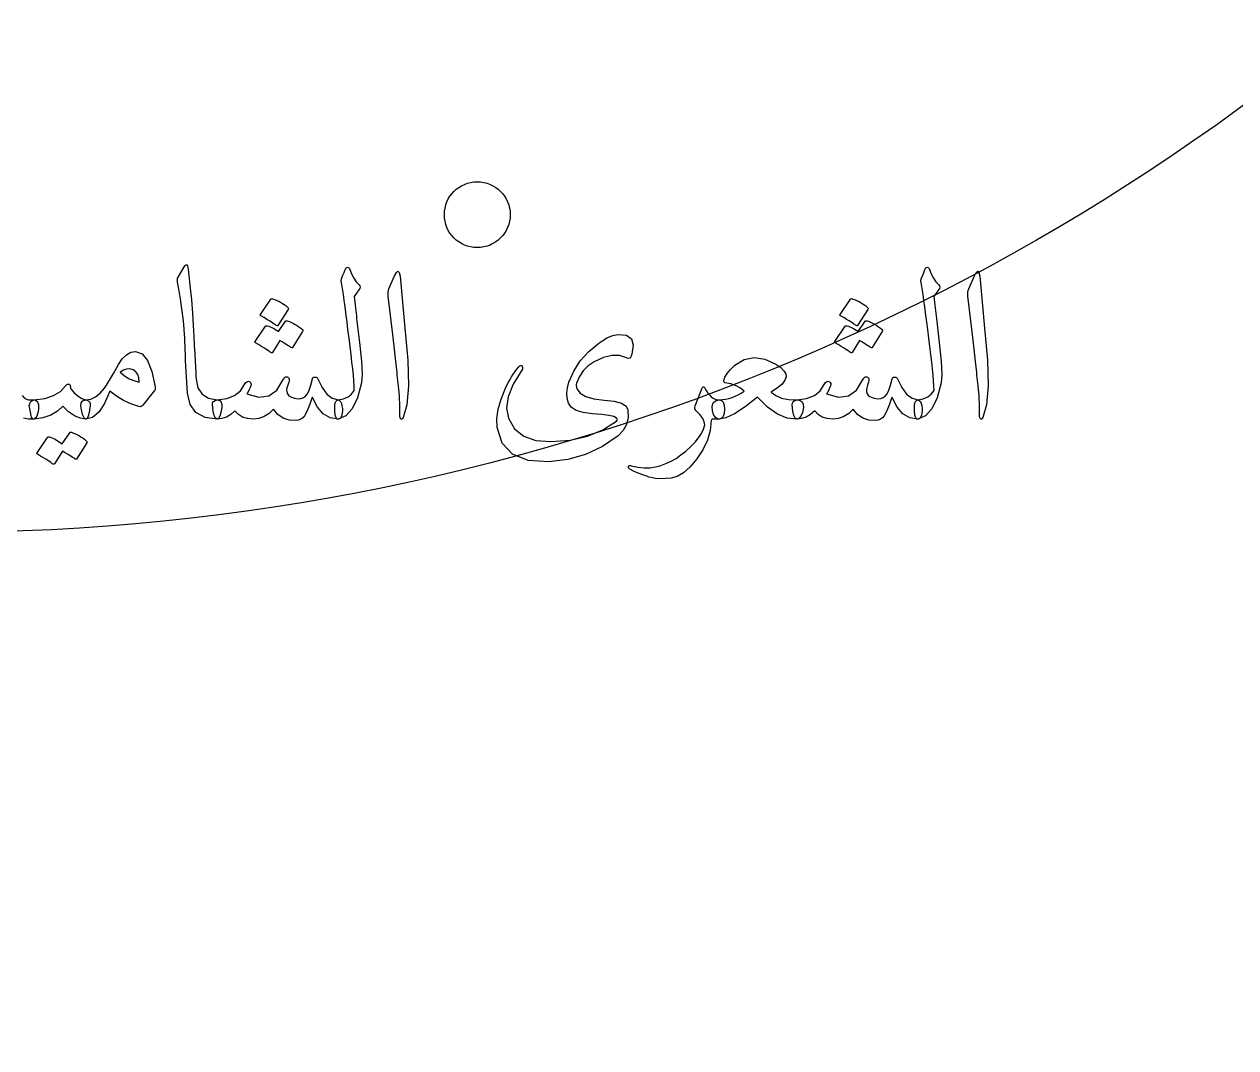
# Model space of a CAD drawing. Header units: millimetres. Extents: x -91 to 91, y -91 to 118.
# Drawn here: x 2.1 to 31.52, y -66.12 to -41.26 of the extents above; entities that cross this region are included whole.
import ezdxf

# ---------------------------------------------------------------- set-up
doc = ezdxf.new("R2010")
doc.units = ezdxf.units.MM
doc.layers.add('ENGRAVE', color=7, linetype='Continuous')
doc.layers.add('TEXT', color=5, linetype='Continuous')

msp = doc.modelspace()

# ---------------------------------------------------------------- linework, layer by layer
at = {"layer": 'ENGRAVE'}
for centre, radius in [((0, 0), 90.5359), ((0, 0), 88.1535), ((0, 0), 83.7291), ((0, 0), 81.9), ((0, 0), 53.6109), ((13.1015, -45.8889), 0.8)]:
    msp.add_circle(centre, radius, dxfattribs=at)
at = {"layer": 'TEXT'}
for points in [[(6.0028, -47.134), (6.0128, -47.1185), (6.0221, -47.1081), (6.0308, -47.103), (6.0389, -47.103), (6.0512, -47.1098), (6.0622, -47.1301), (6.0719, -47.164), (6.0803, -47.2115), (6.1229, -47.5973), (6.1578, -47.9541), (6.1849, -48.2819), (6.2042, -48.5806), (6.2167, -48.836), (6.2281, -49.0649), (6.2386, -49.2674), (6.2482, -49.4434), (6.2564, -49.5929), (6.263, -49.7159), (6.268, -49.8125), (6.2714, -49.8825), (6.3173, -50.0924), (6.4187, -50.2468), (6.5756, -50.3456), (6.7881, -50.3888), (6.8471, -50.4043), (6.8849, -50.4405), (6.9014, -50.4973), (6.8966, -50.5748), (6.8723, -50.6969), (6.8462, -50.7841), (6.8181, -50.8364), (6.7881, -50.8538), (6.489, -50.8144), (6.2688, -50.6962), (6.1274, -50.4993), (6.0648, -50.2235), (6.0549, -50.0916), (6.046, -49.9594), (6.0381, -49.8268), (6.0312, -49.6939), (6.0249, -49.5607), (6.0189, -49.4272), (6.0133, -49.2934), (6.0079, -49.1592), (5.9982, -48.9033), (5.9847, -48.6729), (5.9672, -48.468), (5.9459, -48.2887), (5.9207, -48.1164), (5.8917, -47.9328), (5.8587, -47.738), (5.8219, -47.5318), (5.8171, -47.4947), (5.8181, -47.4607), (5.8248, -47.4301), (5.8374, -47.4026)], [(9.8053, -47.444), (9.8401, -47.3597), (9.8673, -47.2928), (9.8866, -47.2434), (9.8983, -47.2115), (9.9073, -47.1911), (9.9189, -47.1766), (9.9331, -47.1679), (9.9499, -47.165), (9.969, -47.1682), (9.9848, -47.1779), (9.9974, -47.194), (10.0068, -47.2166), (10.0497, -47.3274), (10.101, -47.4272), (10.1608, -47.516), (10.2289, -47.5938), (10.248, -47.6186), (10.2535, -47.6467), (10.2454, -47.6781), (10.2237, -47.7126), (10.1101, -47.8728), (10.1178, -47.9445), (10.1256, -48.0148), (10.1333, -48.084), (10.1411, -48.1518), (10.1488, -48.2183), (10.1566, -48.2835), (10.1643, -48.3474), (10.1721, -48.4101), (10.2434, -48.99), (10.287, -49.4434), (10.3029, -49.7702), (10.2909, -49.9704), (10.1934, -50.3336), (10.0662, -50.602), (9.9092, -50.7753), (9.7226, -50.8538), (9.7174, -50.8538), (9.7123, -50.8538), (9.7071, -50.8538), (9.7019, -50.8538), (9.6713, -50.8248), (9.6516, -50.7582), (9.6428, -50.6543), (9.6451, -50.5128), (9.6499, -50.4605), (9.6645, -50.4224), (9.6887, -50.3985), (9.7226, -50.3888), (9.8537, -50.3627), (9.9628, -50.3152), (10.05, -50.2464), (10.1153, -50.1563), (10.1109, -50.0482), (10.103, -49.9251), (10.0915, -49.7873), (10.0765, -49.6345), (10.0583, -49.4676), (10.0371, -49.2871), (10.0131, -49.093), (9.9861, -48.8854), (9.9612, -48.6813), (9.9383, -48.4979), (9.9173, -48.3352), (9.8983, -48.1931), (9.8818, -48.0717), (9.8686, -47.9709), (9.8585, -47.8909), (9.8518, -47.8314), (9.8001, -47.537), (9.7985, -47.5079), (9.7988, -47.4827), (9.8011, -47.4614), (9.8053, -47.444)], [(11.0865, -47.3923), (11.1359, -47.2967), (11.1757, -47.2631), (11.2057, -47.2915), (11.226, -47.382), (11.3449, -48.6477), (11.4156, -49.4246), (11.4314, -50.0453), (11.3923, -50.5096), (11.2984, -50.8176), (11.2813, -50.8428), (11.2661, -50.8564), (11.2528, -50.8583), (11.2415, -50.8486), (11.2325, -50.8335), (11.226, -50.8138), (11.2222, -50.7896), (11.2209, -50.7608), (11.2209, -50.537), (11.2105, -50.2997), (11.1899, -50.0488), (11.1589, -49.7844), (11.1521, -49.7153), (11.1318, -49.5286), (11.0978, -49.2244), (11.0504, -48.8027), (10.9367, -47.8676), (10.9341, -47.8179), (10.9367, -47.772), (10.9445, -47.73), (10.9574, -47.6919)], [(23.8838, -47.444), (23.9187, -47.3597), (23.9458, -47.2928), (23.9652, -47.2434), (23.9768, -47.2115), (23.9859, -47.1911), (23.9975, -47.1766), (24.0117, -47.1679), (24.0285, -47.165), (24.0476, -47.1682), (24.0634, -47.1779), (24.076, -47.194), (24.0853, -47.2166), (24.1283, -47.3274), (24.1796, -47.4272), (24.2394, -47.516), (24.3075, -47.5938), (24.3265, -47.6186), (24.332, -47.6467), (24.324, -47.6781), (24.3023, -47.7126), (24.1887, -47.8728), (24.1964, -47.9445), (24.2042, -48.0148), (24.2119, -48.084), (24.2197, -48.1518), (24.2274, -48.2183), (24.2352, -48.2835), (24.2429, -48.3474), (24.2507, -48.4101), (24.322, -48.99), (24.3656, -49.4434), (24.3814, -49.7702), (24.3695, -49.9704), (24.272, -50.3336), (24.1448, -50.602), (23.9878, -50.7753), (23.8012, -50.8538), (23.796, -50.8538), (23.7908, -50.8538), (23.7857, -50.8538), (23.7805, -50.8538), (23.7498, -50.8248), (23.7301, -50.7582), (23.7214, -50.6543), (23.7237, -50.5128), (23.7285, -50.4605), (23.7431, -50.4224), (23.7673, -50.3985), (23.8012, -50.3888), (23.9323, -50.3627), (24.0414, -50.3152), (24.1286, -50.2464), (24.1938, -50.1563), (24.1895, -50.0482), (24.1816, -49.9251), (24.1701, -49.7873), (24.1551, -49.6345), (24.1368, -49.4676), (24.1157, -49.2871), (24.0916, -49.093), (24.0647, -48.8854), (24.0398, -48.6813), (24.0169, -48.4979), (23.9959, -48.3352), (23.9768, -48.1931), (23.9604, -48.0717), (23.9471, -47.9709), (23.9371, -47.8909), (23.9303, -47.8314), (23.8787, -47.537), (23.8771, -47.5079), (23.8774, -47.4827), (23.8796, -47.4614), (23.8838, -47.444)], [(25.1651, -47.3923), (25.2145, -47.2967), (25.2542, -47.2631), (25.2843, -47.2915), (25.3046, -47.382), (25.4234, -48.6477), (25.4942, -49.4246), (25.51, -50.0453), (25.4709, -50.5096), (25.377, -50.8176), (25.3598, -50.8428), (25.3447, -50.8564), (25.3314, -50.8583), (25.3201, -50.8486), (25.3111, -50.8335), (25.3046, -50.8138), (25.3007, -50.7896), (25.2995, -50.7608), (25.2995, -50.537), (25.2891, -50.2997), (25.2685, -50.0488), (25.2375, -49.7844), (25.2307, -49.7153), (25.2103, -49.5286), (25.1764, -49.2244), (25.129, -48.8027), (25.0153, -47.8676), (25.0127, -47.8179), (25.0153, -47.772), (25.023, -47.73), (25.036, -47.6919)], [(8.09, -47.9399), (8.0965, -47.9335), (8.1055, -47.9296), (8.1171, -47.9283), (8.1313, -47.9296), (8.1822, -47.9487), (8.2314, -47.9696), (8.2791, -47.9926), (8.3251, -48.0174), (8.3698, -48.0446), (8.4136, -48.0743), (8.4563, -48.1066), (8.4982, -48.1414), (8.5085, -48.154), (8.5137, -48.166), (8.5137, -48.1773), (8.5085, -48.1879), (8.2605, -48.5806), (8.2515, -48.5877), (8.2398, -48.5883), (8.2256, -48.5825), (8.2088, -48.5702), (8.1943, -48.5599), (8.1714, -48.5444), (8.1401, -48.5237), (8.1003, -48.4979), (8.0516, -48.4669), (7.9931, -48.4307), (7.925, -48.3894), (7.8472, -48.3429), (7.8368, -48.3352), (7.8317, -48.3274), (7.8317, -48.3197), (7.8368, -48.3119)], [(22.1686, -47.9399), (22.175, -47.9335), (22.1841, -47.9296), (22.1957, -47.9283), (22.2099, -47.9296), (22.2608, -47.9487), (22.31, -47.9696), (22.3576, -47.9926), (22.4037, -48.0174), (22.4484, -48.0446), (22.4921, -48.0743), (22.5349, -48.1066), (22.5767, -48.1414), (22.5871, -48.154), (22.5922, -48.166), (22.5922, -48.1773), (22.5871, -48.1879), (22.3391, -48.5806), (22.33, -48.5877), (22.3184, -48.5883), (22.3042, -48.5825), (22.2874, -48.5702), (22.2729, -48.5599), (22.25, -48.5444), (22.2186, -48.5237), (22.1789, -48.4979), (22.1302, -48.4669), (22.0717, -48.4307), (22.0036, -48.3894), (21.9258, -48.3429), (21.9154, -48.3352), (21.9103, -48.3274), (21.9103, -48.3197), (21.9154, -48.3119)], [(8.4465, -48.4772), (8.4529, -48.4708), (8.462, -48.4669), (8.4736, -48.4656), (8.4878, -48.4669), (8.5387, -48.486), (8.5879, -48.507), (8.6355, -48.5299), (8.6816, -48.5547), (8.7263, -48.5819), (8.77, -48.6116), (8.8128, -48.6439), (8.8546, -48.6787), (8.8627, -48.6894), (8.8663, -48.7007), (8.8653, -48.7126), (8.8598, -48.7252), (8.6118, -49.1179), (8.605, -49.1231), (8.595, -49.1231), (8.5818, -49.1179), (8.5653, -49.1076), (8.5545, -49.1005), (8.5375, -49.0895), (8.5145, -49.0746), (8.4852, -49.0559), (8.4499, -49.0336), (8.4084, -49.0081), (8.3608, -48.9794), (8.307, -48.9474), (8.1262, -49.2367), (8.1171, -49.2438), (8.1055, -49.2445), (8.0913, -49.2387), (8.0745, -49.2264), (8.06, -49.216), (8.037, -49.2006), (8.0057, -49.1799), (7.966, -49.1541), (7.9173, -49.1231), (7.8588, -49.0869), (7.7907, -49.0456), (7.7129, -48.9991), (7.7048, -48.9913), (7.7012, -48.9836), (7.7022, -48.9758), (7.7077, -48.9681), (7.9608, -48.5961), (7.9673, -48.5896), (7.9763, -48.5857), (7.988, -48.5845), (8.0022, -48.5857), (8.0382, -48.5991), (8.0739, -48.6135), (8.1092, -48.6288), (8.1443, -48.6452), (8.1786, -48.6628), (8.2121, -48.682), (8.2445, -48.7028), (8.276, -48.7252)], [(22.5251, -48.4772), (22.5315, -48.4708), (22.5406, -48.4669), (22.5522, -48.4656), (22.5664, -48.4669), (22.6173, -48.486), (22.6665, -48.507), (22.7141, -48.5299), (22.7601, -48.5547), (22.8049, -48.5819), (22.8486, -48.6116), (22.8914, -48.6439), (22.9332, -48.6787), (22.9413, -48.6894), (22.9448, -48.7007), (22.9439, -48.7126), (22.9384, -48.7252), (22.6904, -49.1179), (22.6836, -49.1231), (22.6736, -49.1231), (22.6604, -49.1179), (22.6439, -49.1076), (22.6331, -49.1005), (22.6161, -49.0895), (22.593, -49.0746), (22.5638, -49.0559), (22.5285, -49.0336), (22.487, -49.0081), (22.4393, -48.9794), (22.3856, -48.9474), (22.2047, -49.2367), (22.1957, -49.2438), (22.1841, -49.2445), (22.1699, -49.2387), (22.1531, -49.2264), (22.1386, -49.216), (22.1156, -49.2006), (22.0843, -49.1799), (22.0446, -49.1541), (21.9958, -49.1231), (21.9374, -49.0869), (21.8693, -49.0456), (21.7914, -48.9991), (21.7834, -48.9913), (21.7798, -48.9836), (21.7808, -48.9758), (21.7863, -48.9681), (22.0394, -48.5961), (22.0459, -48.5896), (22.0549, -48.5857), (22.0665, -48.5845), (22.0808, -48.5857), (22.1168, -48.5991), (22.1524, -48.6135), (22.1878, -48.6288), (22.2228, -48.6452), (22.2572, -48.6628), (22.2906, -48.682), (22.3231, -48.7028), (22.3546, -48.7252)], [(16.7231, -49.3659), (16.5559, -49.31), (16.3692, -49.3078), (16.1632, -49.3591), (15.9378, -49.464), (15.7948, -49.5641), (15.6756, -49.6836), (15.5804, -49.8225), (15.509, -49.9807), (15.5019, -50.0123), (15.5013, -50.0453), (15.5071, -50.0795), (15.5194, -50.115), (15.6014, -50.2254), (15.7389, -50.3088), (15.932, -50.3649), (16.1807, -50.394), (16.4261, -50.4202), (16.6043, -50.4676), (16.7154, -50.5364), (16.7593, -50.6265), (16.7642, -50.8151), (16.727, -50.983), (16.6479, -51.1302), (16.5268, -51.2568), (16.1422, -51.5193), (15.7325, -51.7127), (15.2975, -51.8371), (14.8374, -51.8923), (14.335, -51.8574), (13.9591, -51.7063), (13.7098, -51.4389), (13.5871, -51.0553), (13.58, -50.8448), (13.6104, -50.6162), (13.6782, -50.3695), (13.7834, -50.1047), (13.8201, -50.0311), (13.8577, -49.96), (13.8963, -49.8916), (13.9358, -49.8257), (13.9767, -49.7621), (14.0192, -49.7004), (14.0632, -49.6407), (14.1089, -49.5829), (14.1335, -49.559), (14.1554, -49.5493), (14.1748, -49.5538), (14.1916, -49.5725), (14.2009, -49.5958), (14.2032, -49.619), (14.1984, -49.6423), (14.1864, -49.6655), (13.9739, -50.0078), (13.848, -50.3165), (13.8086, -50.5916), (13.8558, -50.8331), (14.0075, -51.0876), (14.2303, -51.2671), (14.5242, -51.3718), (14.8891, -51.4015), (15.3566, -51.3643), (15.7777, -51.2684), (16.1523, -51.1138), (16.4803, -50.9003), (16.5, -50.8822), (16.5074, -50.8641), (16.5026, -50.8461), (16.4855, -50.828), (16.4161, -50.7944), (16.2956, -50.766), (16.1242, -50.7427), (15.9017, -50.7247), (15.6753, -50.6969), (15.5026, -50.6446), (15.3834, -50.5677), (15.3179, -50.4663), (15.2875, -50.3472), (15.2791, -50.2222), (15.2927, -50.0914), (15.3282, -49.9549), (15.4435, -49.6865), (15.6033, -49.4395), (15.8077, -49.2138), (16.0567, -49.0094), (16.1229, -48.961), (16.1871, -48.919), (16.2494, -48.8835), (16.3098, -48.8544), (16.368, -48.8315), (16.4235, -48.8144), (16.4764, -48.8031), (16.5268, -48.7976), (16.7238, -48.816), (16.8446, -48.9022), (16.8891, -49.0562), (16.8575, -49.278), (16.8336, -49.3378), (16.8032, -49.3723), (16.7664, -49.3817), (16.7231, -49.3659)], [(4.799, -49.2109), (4.9607, -49.2684), (5.0948, -49.4305), (5.201, -49.6972), (5.2795, -50.0685), (5.2824, -50.0953), (5.2807, -50.1189), (5.2746, -50.1392), (5.264, -50.1563), (4.9798, -50.5128), (4.9601, -50.5345), (4.9372, -50.5477), (4.911, -50.5525), (4.8816, -50.549), (4.6885, -50.4831), (4.5071, -50.3992), (4.3372, -50.2971), (4.179, -50.177), (4.0515, -50.4731), (3.9116, -50.6846), (3.7595, -50.8115), (3.5952, -50.8538), (3.5768, -50.847), (3.5577, -50.8267), (3.538, -50.7928), (3.5177, -50.7453), (3.4864, -50.6278), (3.4751, -50.5335), (3.4838, -50.4625), (3.5125, -50.4147), (3.5293, -50.4034), (3.5487, -50.3953), (3.5706, -50.3904), (3.5952, -50.3888), (3.7127, -50.3688), (3.8277, -50.3139), (3.9401, -50.2242), (4.0498, -50.0995), (4.098, -50.0272), (4.17, -49.9084), (4.2659, -49.743), (4.3857, -49.5312), (4.4793, -49.3911), (4.5794, -49.291), (4.686, -49.2309), (4.799, -49.2109)], [(20.8666, -50.3888), (20.9422, -50.4001), (20.9932, -50.434), (21.0197, -50.4905), (21.0216, -50.5697), (20.9964, -50.692), (20.9622, -50.7802), (20.9189, -50.8341), (20.8666, -50.8538), (20.6287, -50.8322), (20.39, -50.7363), (20.1508, -50.5661), (19.9108, -50.3217), (19.6083, -50.5564), (19.3516, -50.7234), (19.1407, -50.8225), (18.9757, -50.8538), (18.9211, -50.8415), (18.8763, -50.8047), (18.8411, -50.7434), (18.8156, -50.6575), (18.8081, -50.5438), (18.8323, -50.4612), (18.8882, -50.4095), (18.9757, -50.3888), (19.0553, -50.3811), (19.1339, -50.3682), (19.2116, -50.3501), (19.2883, -50.3268), (19.364, -50.2981), (19.4388, -50.2635), (19.5125, -50.2232), (19.5854, -50.177), (19.4959, -50.104), (19.3877, -50.0453), (19.2608, -50.0007), (19.1152, -49.9704), (19.102, -49.9649), (19.0933, -49.9536), (19.0891, -49.9364), (19.0894, -49.9135), (19.1139, -49.8344), (19.1669, -49.7469), (19.2482, -49.651), (19.358, -49.5467), (19.587, -49.4095), (19.8295, -49.3594), (20.0855, -49.3966), (20.3552, -49.5209), (20.4695, -49.6003), (20.5489, -49.6784), (20.5935, -49.7553), (20.6031, -49.8309), (20.5747, -49.9122), (20.505, -50.0014), (20.3939, -50.0982), (20.2415, -50.2028), (20.3503, -50.2842), (20.4908, -50.3423), (20.6629, -50.3772), (20.8666, -50.3888)], [(4.427, -49.7172), (4.5239, -49.7979), (4.6336, -49.8644), (4.7564, -49.9167), (4.892, -49.9549), (4.8845, -49.8531), (4.8571, -49.7702), (4.8096, -49.7059), (4.7421, -49.6604), (4.6643, -49.6368), (4.5859, -49.6384), (4.5067, -49.6652), (4.427, -49.7172)], [(3.5952, -50.3888), (3.6362, -50.4021), (3.6662, -50.416), (3.6853, -50.4305), (3.6934, -50.4457), (3.6972, -50.4689), (3.6985, -50.4973), (3.6972, -50.5309), (3.6934, -50.5697), (3.6737, -50.694), (3.6507, -50.7828), (3.6246, -50.8361), (3.5952, -50.8538), (3.4557, -50.8341), (3.3162, -50.775), (3.1767, -50.6765), (3.0372, -50.5387), (2.9042, -50.6649), (2.7427, -50.7595), (2.5529, -50.8225), (2.3346, -50.8538), (2.311, -50.849), (2.292, -50.8344), (2.2774, -50.8102), (2.2674, -50.7763), (2.2261, -50.5593), (2.2216, -50.5351), (2.2235, -50.509), (2.2319, -50.4809), (2.2467, -50.4508), (2.2639, -50.4276), (2.2842, -50.4095), (2.3078, -50.3966), (2.3346, -50.3888), (2.5955, -50.3501), (2.8099, -50.2803), (2.9778, -50.1796), (3.0992, -50.0478), (3.1134, -50.0298), (3.1302, -50.0168), (3.1496, -50.0091), (3.1715, -50.0065), (3.1919, -50.0094), (3.2064, -50.0181), (3.2151, -50.0327), (3.218, -50.053), (3.2187, -50.0724), (3.2206, -50.0892), (3.2239, -50.1034), (3.2284, -50.115), (3.3152, -50.2193), (3.4053, -50.2997), (3.4986, -50.3562), (3.5952, -50.3888)], [(7.4494, -50.0168), (7.4655, -49.9888), (7.4829, -49.9665), (7.5017, -49.95), (7.5217, -49.9394), (7.5417, -49.9352), (7.5604, -49.9381), (7.5779, -49.9481), (7.594, -49.9652), (7.6053, -49.9881), (7.6082, -50.0156), (7.6027, -50.0475), (7.5889, -50.084), (7.5787, -50.1024), (7.5688, -50.1215), (7.5593, -50.1412), (7.5501, -50.1615), (7.5406, -50.1822), (7.5301, -50.2028), (7.5186, -50.2235), (7.5062, -50.2442), (7.7952, -50.3181), (8.037, -50.2868), (8.2318, -50.1502), (8.3793, -49.9084), (8.3951, -49.8803), (8.4116, -49.858), (8.4287, -49.8415), (8.4465, -49.8309), (8.4665, -49.8263), (8.4852, -49.8283), (8.5027, -49.8367), (8.5188, -49.8515), (8.5308, -49.8715), (8.5356, -49.8954), (8.5333, -49.9232), (8.524, -49.9549), (8.4975, -50.0314), (8.4801, -50.0956), (8.4717, -50.1476), (8.4723, -50.1873), (8.4901, -50.2439), (8.5279, -50.2894), (8.5857, -50.3239), (8.6635, -50.3475), (8.7481, -50.3578), (8.8211, -50.3527), (8.8824, -50.332), (8.9321, -50.2958), (8.9754, -50.2367), (9.0174, -50.1473), (9.0581, -50.0275), (9.0975, -49.8774), (9.1033, -49.8593), (9.1155, -49.8464), (9.1343, -49.8386), (9.1595, -49.836), (9.1853, -49.8386), (9.206, -49.8464), (9.2215, -49.8593), (9.2318, -49.8774), (9.3325, -50.0895), (9.4488, -50.2455), (9.5805, -50.3452), (9.7278, -50.3888), (9.7584, -50.4018), (9.7833, -50.4302), (9.8024, -50.4741), (9.8156, -50.5335), (9.825, -50.5978), (9.8272, -50.6562), (9.8224, -50.7088), (9.8104, -50.7557), (9.7936, -50.7986), (9.7743, -50.8293), (9.7523, -50.8477), (9.7278, -50.8538), (9.5302, -50.8218), (9.361, -50.7259), (9.2202, -50.5661), (9.1078, -50.3423), (9.1023, -50.3307), (9.0962, -50.3268), (9.0894, -50.3307), (9.082, -50.3423), (9.0342, -50.4893), (8.989, -50.6097), (8.9463, -50.7037), (8.9063, -50.7712), (8.8627, -50.8193), (8.8146, -50.8551), (8.762, -50.8787), (8.7048, -50.89), (8.5327, -50.8787), (8.3832, -50.8293), (8.2563, -50.7418), (8.152, -50.6162), (8.0454, -50.7201), (7.9273, -50.7944), (7.7975, -50.839), (7.656, -50.8538), (7.5201, -50.8412), (7.4016, -50.8034), (7.3005, -50.7405), (7.2169, -50.6523), (7.1145, -50.7405), (7.0089, -50.8034), (6.9001, -50.8412), (6.7881, -50.8538), (6.7438, -50.8322), (6.7093, -50.7673), (6.6844, -50.6591), (6.6692, -50.5077), (6.6747, -50.4615), (6.6964, -50.4263), (6.7341, -50.4021), (6.7881, -50.3888), (7.0212, -50.352), (7.2091, -50.2778), (7.3518, -50.166), (7.4494, -50.0168)], [(21.5279, -50.0168), (21.5441, -49.9888), (21.5615, -49.9665), (21.5803, -49.95), (21.6003, -49.9394), (21.6203, -49.9352), (21.639, -49.9381), (21.6565, -49.9481), (21.6726, -49.9652), (21.6839, -49.9881), (21.6868, -50.0156), (21.6813, -50.0475), (21.6674, -50.084), (21.6573, -50.1024), (21.6474, -50.1215), (21.6379, -50.1412), (21.6287, -50.1615), (21.6192, -50.1822), (21.6087, -50.2028), (21.5972, -50.2235), (21.5848, -50.2442), (21.8738, -50.3181), (22.1156, -50.2868), (22.3103, -50.1502), (22.4579, -49.9084), (22.4737, -49.8803), (22.4902, -49.858), (22.5073, -49.8415), (22.5251, -49.8309), (22.5451, -49.8263), (22.5638, -49.8283), (22.5813, -49.8367), (22.5974, -49.8515), (22.6093, -49.8715), (22.6142, -49.8954), (22.6119, -49.9232), (22.6026, -49.9549), (22.5761, -50.0314), (22.5587, -50.0956), (22.5503, -50.1476), (22.5509, -50.1873), (22.5687, -50.2439), (22.6064, -50.2894), (22.6642, -50.3239), (22.7421, -50.3475), (22.8267, -50.3578), (22.8996, -50.3527), (22.961, -50.332), (23.0107, -50.2958), (23.054, -50.2367), (23.096, -50.1473), (23.1366, -50.0275), (23.176, -49.8774), (23.1819, -49.8593), (23.1941, -49.8464), (23.2129, -49.8386), (23.238, -49.836), (23.2639, -49.8386), (23.2845, -49.8464), (23.3, -49.8593), (23.3104, -49.8774), (23.4111, -50.0895), (23.5274, -50.2455), (23.6591, -50.3452), (23.8063, -50.3888), (23.837, -50.4018), (23.8619, -50.4302), (23.8809, -50.4741), (23.8942, -50.5335), (23.9035, -50.5978), (23.9058, -50.6562), (23.901, -50.7088), (23.889, -50.7557), (23.8722, -50.7986), (23.8528, -50.8293), (23.8309, -50.8477), (23.8063, -50.8538), (23.6087, -50.8218), (23.4395, -50.7259), (23.2987, -50.5661), (23.1864, -50.3423), (23.1809, -50.3307), (23.1748, -50.3268), (23.168, -50.3307), (23.1605, -50.3423), (23.1128, -50.4893), (23.0675, -50.6097), (23.0249, -50.7037), (22.9849, -50.7712), (22.9413, -50.8193), (22.8932, -50.8551), (22.8405, -50.8787), (22.7834, -50.89), (22.6113, -50.8787), (22.4618, -50.8293), (22.3349, -50.7418), (22.2306, -50.6162), (22.124, -50.7201), (22.0058, -50.7944), (21.876, -50.839), (21.7346, -50.8538), (21.5987, -50.8412), (21.4802, -50.8034), (21.3791, -50.7405), (21.2955, -50.6523), (21.1931, -50.7405), (21.0875, -50.8034), (20.9787, -50.8412), (20.8666, -50.8538), (20.8224, -50.8322), (20.7878, -50.7673), (20.763, -50.6591), (20.7478, -50.5077), (20.7533, -50.4615), (20.7749, -50.4263), (20.8127, -50.4021), (20.8666, -50.3888), (21.0998, -50.352), (21.2877, -50.2778), (21.4304, -50.166), (21.5279, -50.0168)], [(18.3919, -50.5335), (18.5521, -50.1202), (18.5698, -50.0872), (18.5869, -50.0711), (18.6034, -50.0717), (18.6192, -50.0892), (18.6625, -50.1615), (18.7045, -50.2235), (18.7452, -50.2752), (18.7846, -50.3165), (18.8278, -50.3481), (18.875, -50.3708), (18.926, -50.3843), (18.9809, -50.3888), (19.0351, -50.403), (19.0739, -50.4457), (19.0971, -50.5167), (19.1049, -50.6162), (19.0971, -50.7163), (19.0739, -50.7892), (19.0351, -50.8351), (18.9809, -50.8538), (18.9392, -50.8558), (18.8969, -50.8564), (18.854, -50.8558), (18.8104, -50.8538), (18.803, -50.8558), (18.7962, -50.8616), (18.79, -50.8713), (18.7846, -50.8848), (18.7568, -51.1293), (18.689, -51.3666), (18.5811, -51.5968), (18.4332, -51.8199), (18.2682, -52.014), (18.109, -52.1571), (17.9557, -52.2491), (17.8081, -52.2901), (17.6693, -52.3007), (17.542, -52.3017), (17.4264, -52.293), (17.3225, -52.2746), (17.2716, -52.2604), (17.2172, -52.2436), (17.1592, -52.2242), (17.0977, -52.2023), (17.033, -52.1771), (16.9653, -52.148), (16.8948, -52.1151), (16.8213, -52.0783), (16.8029, -52.0699), (16.789, -52.0602), (16.7797, -52.0492), (16.7748, -52.0369), (16.7716, -52.0205), (16.7722, -52.0072), (16.7767, -51.9972), (16.7851, -51.9904), (16.7961, -51.9843), (16.8084, -51.9814), (16.822, -51.9817), (16.8368, -51.9853), (16.9995, -52.0182), (17.152, -52.0343), (17.294, -52.0337), (17.4258, -52.0163), (17.5561, -51.9819), (17.6835, -51.9355), (17.8079, -51.8773), (17.9295, -51.807), (18.0485, -51.7252), (18.1652, -51.632), (18.2797, -51.5276), (18.3919, -51.4118), (18.4762, -51.3062), (18.543, -51.2013), (18.5924, -51.097), (18.6244, -50.9933), (18.615, -50.921), (18.5766, -50.8383), (18.5091, -50.7453), (18.4126, -50.642), (18.3958, -50.6197), (18.3867, -50.5942), (18.3854, -50.5655), (18.3919, -50.5335)], [(3.2025, -51.1845), (3.209, -51.178), (3.218, -51.1741), (3.2297, -51.1728), (3.2439, -51.1741), (3.2947, -51.1932), (3.344, -51.2142), (3.3916, -51.2371), (3.4376, -51.262), (3.4823, -51.2891), (3.5261, -51.3188), (3.5689, -51.3511), (3.6107, -51.386), (3.6188, -51.3966), (3.6223, -51.4079), (3.6213, -51.4199), (3.6159, -51.4325), (3.3679, -51.8251), (3.3611, -51.8303), (3.3511, -51.8303), (3.3378, -51.8251), (3.3214, -51.8148), (3.3101, -51.8052), (3.2917, -51.7922), (3.2662, -51.7755), (3.2335, -51.7554), (3.1935, -51.7313), (3.1457, -51.7031), (3.0902, -51.6706), (3.0269, -51.6339), (2.8306, -51.9388), (2.8215, -51.9481), (2.8099, -51.9504), (2.7957, -51.9456), (2.7789, -51.9336), (2.7644, -51.9233), (2.7414, -51.9078), (2.7101, -51.8871), (2.6704, -51.8613), (2.6216, -51.8303), (2.5632, -51.7941), (2.4951, -51.7528), (2.4172, -51.7063), (2.4092, -51.6985), (2.4056, -51.6908), (2.4066, -51.683), (2.4121, -51.6753), (2.6652, -51.2981), (2.6717, -51.2917), (2.6807, -51.2878), (2.6924, -51.2865), (2.7066, -51.2878), (2.7498, -51.3018), (2.7918, -51.3181), (2.8325, -51.3367), (2.8719, -51.3575), (2.91, -51.3803), (2.9468, -51.4047), (2.9823, -51.4307), (3.0165, -51.4583)]]:
    msp.add_lwpolyline(points, close=True, dxfattribs=at)
msp.add_lwpolyline([(2.0459, -50.28), (2.1073, -50.3423), (2.1505, -50.3666), (2.2028, -50.3824), (2.2642, -50.3898), (2.3346, -50.3888), (2.3762, -50.3956), (2.4082, -50.416), (2.4305, -50.4499), (2.4431, -50.4973), (2.4476, -50.5545), (2.4457, -50.6123), (2.4373, -50.6707), (2.4224, -50.7298), (2.4034, -50.7802), (2.3824, -50.8176), (2.3594, -50.8422), (2.3346, -50.8538), (2.1993, -50.8525), (2.0827, -50.828)], dxfattribs=at)

doc.saveas('drawing.dxf')
